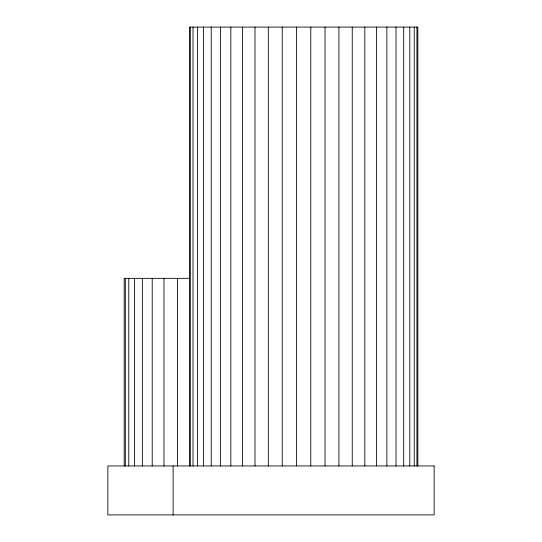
<?xml version="1.0" encoding="UTF-8"?>
<svg xmlns="http://www.w3.org/2000/svg" width="542" height="542" viewBox="0 0 542 542"><rect width="100%" height="100%" fill="white"/><g stroke="black" fill="none" stroke-linecap="round" stroke-linejoin="round"><path stroke-width="0.81" d="M189.835 278.344L124.172 278.344L124.172 465.957M417.828 465.957L417.828 27.1L189.429 27.1L189.429 465.957M416.927 27.1L416.927 465.957M414.244 27.1L414.244 465.957M409.813 27.1L409.813 465.957M403.702 27.1L403.702 465.957M396.019 27.1L396.019 465.957M386.88 27.1L386.88 465.957M376.426 27.1L376.426 465.957M364.82 27.1L364.82 465.957M352.253 27.1L352.253 465.957M338.919 27.1L338.919 465.957M325.031 27.1L325.031 465.957M310.796 27.1L310.796 465.957M296.46 27.1L296.46 465.957M282.233 27.1L282.233 465.957M268.337 27.1L268.337 465.957M255.004 27.1L255.004 465.957M242.437 27.1L242.437 465.957M230.838 27.1L230.838 465.957M220.377 27.1L220.377 465.957M211.238 27.1L211.238 465.957M203.555 27.1L203.555 465.957M197.451 27.1L197.451 465.957M193.013 27.1L193.013 465.957M190.33 27.1L190.33 465.957M177.41 278.344L177.41 465.957M173.115 465.957L173.115 514.9M163.969 278.344L163.969 465.957M152.214 278.344L152.214 465.957M142.329 278.344L142.329 465.957M134.484 278.344L134.484 465.957M128.786 278.344L128.786 465.957M125.331 278.344L125.331 465.957M434.142 465.957L107.858 465.957L107.858 514.9L434.142 514.9L434.142 465.957"/></g></svg>
